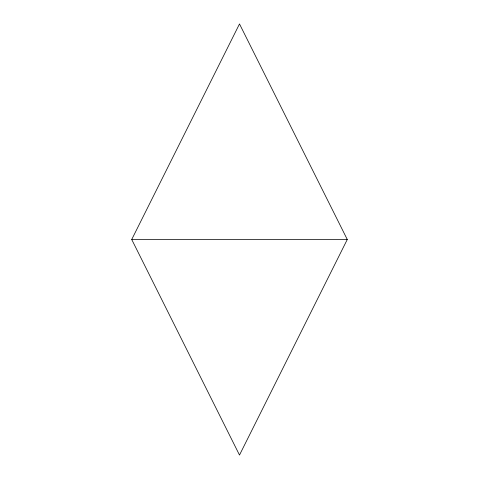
<?xml version="1.0" encoding="UTF-8"?>
<svg xmlns="http://www.w3.org/2000/svg" width="479" height="479" viewBox="0 0 479 479"><rect width="100%" height="100%" fill="white"/><g stroke="black" fill="none" stroke-linecap="round" stroke-linejoin="round"><path stroke-width="0.72" d="M131.725 239.5L239.5 23.95L347.275 239.5L239.5 455.05L131.725 239.5L347.275 239.5"/></g></svg>
